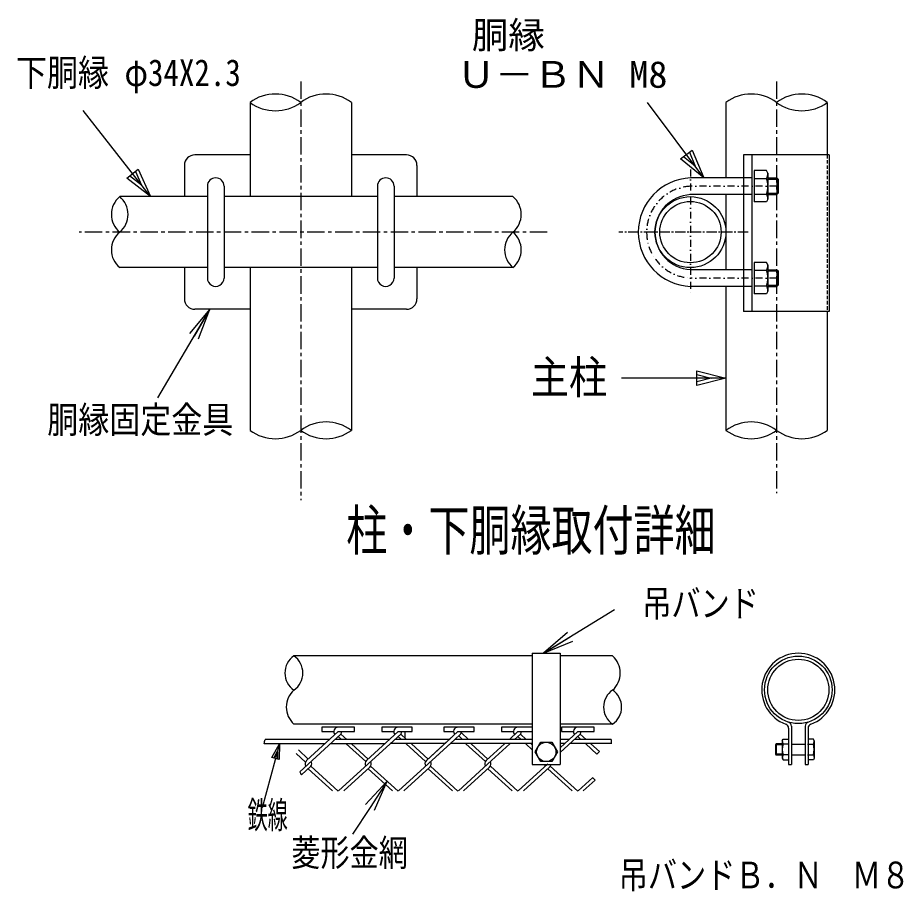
# Model space of a CAD drawing. Units: millimetres, scale not verified. Extents: x -4455 to 4455, y -3150 to 3150.
# Drawn here: x 996 to 2270, y -259 to 998 of the extents above; entities that cross this region are included whole.
import ezdxf
from ezdxf.enums import TextEntityAlignment as Align

# ---------------------------------------------------------------- set-up
doc = ezdxf.new("R2010")
doc.units = ezdxf.units.MM
doc.header["$LTSCALE"] = 20
for name, pattern in [('USER1', [1.125, 0.75, -0.125, 0.125, -0.125]), ('USER2', [0.375, 0.25, -0.125]), ('USER4', [2, 1.25, -0.25, 0.25, -0.25]), ('USER5', [1.01, 0.5, -0.25, 0.01, -0.25])]:
    doc.linetypes.add(name, pattern=pattern)
for name, color, linetype, lineweight in [('0-1_1', 7, 'Continuous', 25), ('0-2_0', 7, 'Continuous', 25), ('0-3_2', 7, 'Continuous', 25), ('0-4_EXTCNT-L', 2, 'Continuous', 25)]:
    doc.layers.add(name, color=color, linetype=linetype, lineweight=lineweight)
doc.styles.add('ＭＳ ゴシック', font='')
doc.styles.get('ＭＳ ゴシック').set_extended_font_data('MS Gothic')

# ---------------------------------------------------------------- blocks, each defined once
blk = doc.blocks.new('C56')
at = {"layer": '0-1_1', "color": 4}
blk.add_line((44756.8, 31910.3), (42756.8, 31910.3), dxfattribs=at)
blk.add_lwpolyline([(44196.8, 32050.3), (44756.8, 31910.3), (44196.8, 31770.3)], close=True, dxfattribs=at)
blk.add_lwpolyline([(44196.8, 31980.3), (44476.8, 31910.3), (44196.8, 31840.3)], dxfattribs=at)
blk = doc.blocks.new('C54')
at = {"layer": '0-1_1', "color": 4}
blk.add_line((30889.1, 37390.3), (31690.8, 39323.4), dxfattribs=at)
blk.add_lwpolyline([(31232.9, 37854), (30889.1, 37390.3), (30974.3, 37961.2)], close=True, dxfattribs=at)
blk.add_lwpolyline([(31168.3, 37880.8), (30996.3, 37648.9), (31038.9, 37934.4)], dxfattribs=at)
blk = doc.blocks.new('C55')
at = {"layer": '0-1_1', "color": 4}
blk.add_line((44336.5, 37750.3), (43250.4, 39198.8), dxfattribs=at)
blk.add_lwpolyline([(44112.6, 38282.3), (44336.5, 37750.3), (43888.5, 38114.4)], close=True, dxfattribs=at)
blk.add_lwpolyline([(44056.6, 38240.3), (44168.5, 37974.3), (43944.5, 38156.3)], dxfattribs=at)
blk = doc.blocks.new('C57')
at = {"layer": '0-1_1', "color": 4}
blk.add_line((94861.1, 25811.8), (94220.6, 23457), dxfattribs=at)
blk.add_lwpolyline([(94579, 25308.2), (94861.1, 25811.8), (94849.2, 25234.7)], close=True, dxfattribs=at)
blk.add_lwpolyline([(94646.6, 25289.8), (94787.6, 25541.6), (94781.7, 25253.1)], dxfattribs=at)
blk = doc.blocks.new('DARROWS')
at = {"layer": '0-2_0', "color": 2}
blk.add_line((0, 0), (-19.982, 0), dxfattribs=at)
blk.add_lwpolyline([(-20, -3.333), (0, 0), (-20, 3.333)], dxfattribs=at)

msp = doc.modelspace()

# ---------------------------------------------------------------- linework, layer by layer
at = {"layer": '0-1_1', "color": 4, "linetype": 'USER4'}
for p, q in [((1403.54, 905.76), (1403.54, 303.63)), ((2088.14, 905.76), (2088.14, 314.04)), ((1758, 689.25), (1085, 689.25))]:
    msp.add_line(p, q, dxfattribs=at)
at = {"layer": '0-1_1'}
for p, q in [((1330.64, 875.76), (1330.64, 740.25)), ((1476.44, 875.76), (1476.44, 740.25)), ((2015.24, 875.76), (2015.24, 767.25)), ((2161.04, 875.76), (2161.04, 800.25)), ((1330.64, 800.25), (1251.25, 800.25)), ((1555.84, 800.25), (1476.44, 800.25)), ((2164.04, 800.25), (2040.66, 800.25)), ((2164.04, 800.25), (2164.04, 575.25)), ((2056.04, 777.75), (2056.04, 732.75)), ((2052.66, 767.25), (1964.24, 767.25)), ((2056.04, 766.49), (2073.81, 766.49)), ((2075.54, 774), (2075.54, 736.5)), ((2075.54, 767.25), (2088.74, 767.25)), ((2088.74, 767.25), (2090.54, 765.45)), ((2088.74, 767.25), (2088.74, 743.25)), ((2090.54, 765.45), (2090.54, 745.05)), ((1269.25, 755.25), (1269.25, 623.25)), ((1293.25, 755.25), (1293.25, 623.25)), ((1513.84, 755.25), (1513.84, 623.25)), ((1537.84, 755.25), (1537.84, 623.25)), ((1269.25, 740.25), (1143.25, 740.25)), ((1269.25, 740.25), (1223.54, 740.25)), ((1513.84, 740.25), (1293.25, 740.25)), ((1583.54, 740.25), (1537.84, 740.25)), ((1708.84, 740.25), (1537.84, 740.25)), ((2052.66, 743.25), (1964.24, 743.25)), ((2015.24, 743.25), (2015.24, 635.25)), ((2056.04, 744), (2073.81, 744)), ((2075.54, 743.25), (2088.74, 743.25)), ((2090.54, 745.05), (2088.74, 743.25)), ((2073.81, 732.75), (2056.04, 732.75)), ((2075.54, 736.5), (2073.81, 732.75)), ((1269.25, 638.25), (1143.25, 638.25)), ((1269.25, 638.25), (1223.54, 638.25)), ((1513.84, 638.25), (1293.25, 638.25)), ((1330.64, 638.25), (1330.64, 404.25)), ((1476.44, 638.25), (1476.44, 404.25)), ((1583.54, 638.25), (1537.84, 638.25)), ((1708.84, 638.25), (1537.84, 638.25)), ((2056.04, 645.75), (2056.04, 600.75)), ((2075.54, 642), (2075.54, 604.5)), ((2052.66, 635.25), (1964.24, 635.25)), ((2056.04, 634.49), (2073.81, 634.49)), ((2075.54, 635.25), (2088.74, 635.25)), ((2088.74, 635.25), (2090.54, 633.45)), ((2088.74, 635.25), (2088.74, 611.25)), ((2090.54, 633.45), (2090.54, 613.05)), ((2056.04, 612), (2073.81, 612)), ((2088.74, 611.25), (2090.54, 613.05)), ((2052.66, 611.25), (1964.24, 611.25)), ((2015.24, 611.25), (2015.24, 404.25)), ((2073.81, 600.75), (2056.04, 600.75)), ((2075.54, 604.5), (2073.81, 600.75)), ((2075.54, 611.25), (2088.74, 611.25)), ((1330.64, 578.25), (1251.25, 578.25)), ((1555.84, 578.25), (1476.44, 578.25)), ((2164.04, 575.25), (2040.66, 575.25)), ((2161.04, 575.25), (2161.04, 404.25)), ((1736.79, 79.82), (1393.8, 79.82)), ((1736.79, 83.82), (1736.79, -76.18)), ((1736.79, 83.82), (1776.79, 83.82)), ((1776.79, 83.82), (1776.79, -76.18)), ((1852.3, 79.82), (1776.79, 79.82)), ((1736.79, -18.18), (1393.8, -18.18)), ((1438.53, -46.45), (1351.04, -46.45)), ((1445.37, -40.18), (1352.25, -40.18)), ((1524.65, -46.45), (1446.05, -46.45)), ((1531.49, -40.18), (1452.89, -40.18)), ((1611.07, -46.18), (1532.47, -46.18)), ((1617.61, -40.18), (1539.01, -40.18)), ((1736.79, -46.18), (1618.59, -46.18)), ((1736.79, -40.18), (1625.13, -40.18)), ((1736.79, -54.98), (1727.49, -46.45)), ((1736.79, -48.09), (1735.01, -46.45)), ((1783.31, -46.18), (1776.79, -46.18)), ((1850.28, -46.18), (1790.83, -46.18)), ((1850.09, -40.18), (1797.37, -40.18)), ((2087.64, -46.67), (2086.44, -47.87)), ((2086.44, -47.87), (2086.44, -61.47)), ((2087.64, -46.67), (2087.64, -62.67)), ((2096.44, -46.67), (2087.64, -46.67)), ((2096.44, -42.17), (2097.59, -39.67)), ((2096.44, -42.17), (2096.44, -67.17)), ((2097.59, -39.67), (2105.45, -39.67)), ((2106.01, -47.17), (2097.59, -47.17)), ((2109.45, -47.17), (2129.45, -47.17)), ((2132.65, -47.17), (2141.07, -47.17)), ((2142.22, -42.17), (2142.22, -67.17)), ((2086.44, -61.47), (2087.64, -62.67)), ((2096.44, -62.67), (2087.64, -62.67)), ((2106.01, -62.16), (2097.59, -62.16)), ((2109.45, -62.16), (2129.45, -62.16)), ((2132.65, -62.16), (2141.07, -62.16)), ((1736.79, -76.18), (1776.79, -76.18)), ((2096.44, -67.17), (2097.59, -69.67)), ((2097.59, -69.67), (2105.45, -69.67)), ((2141.07, -69.67), (2133.45, -69.67)), ((2142.22, -67.17), (2141.07, -69.67))]:
    msp.add_line(p, q, dxfattribs=at)
at = {"layer": '0-1_1', "color": 4, "linetype": 'USER5'}
for p, q in [((1964.24, 779.25), (1964.24, 599.25)), ((2088.14, 755.25), (1964.24, 755.25)), ((2088.14, 623.25), (1964.24, 623.25))]:
    msp.add_line(p, q, dxfattribs=at)
at = {"layer": '0-1_1', "color": 4}
for p, q in [((2075.54, 765.45), (2090.54, 765.45)), ((2075.54, 745.05), (2090.54, 745.05)), ((2075.54, 633.45), (2090.54, 633.45)), ((2075.54, 613.05), (2090.54, 613.05)), ((1481.11, -22.72), (1434.07, -22.72)), ((1434.07, -22.72), (1434.07, -28.99)), ((1481.11, -28.99), (1481.11, -22.72)), ((1564.09, -22.72), (1520.19, -22.72)), ((1520.19, -22.72), (1520.19, -28.99)), ((1564.09, -28.99), (1564.09, -22.72)), ((1653.35, -22.72), (1609.44, -22.72)), ((1609.44, -22.72), (1609.44, -28.99)), ((1692.43, -22.72), (1692.43, -28.99)), ((1736.79, -22.72), (1692.43, -22.72)), ((1852.3, -18.18), (1776.79, -18.18)), ((1825.59, -22.72), (1778.55, -22.72)), ((1778.55, -22.72), (1778.55, -28.99)), ((1825.59, -28.99), (1825.59, -22.72)), ((1402.28, -86.56), (1461.35, -32.43)), ((1412.12, -70.66), (1457.59, -28.99)), ((1434.07, -28.99), (1451.31, -28.99)), ((1457.59, -28.99), (1481.11, -28.99)), ((1462.28, -40.18), (1457.59, -35.88)), ((1469.8, -40.18), (1461.35, -32.43)), ((1498.24, -70.66), (1543.71, -28.99)), ((1500.65, -75.34), (1547.47, -32.43)), ((1520.19, -28.99), (1537.43, -28.99)), ((1543.71, -28.99), (1564.09, -28.99)), ((1548.4, -40.18), (1543.71, -35.88)), ((1555.92, -40.18), (1547.47, -32.43)), ((1553.26, -28.99), (1553.26, -37.75)), ((1584.36, -70.66), (1629.83, -28.99)), ((1609.44, -28.99), (1623.55, -28.99)), ((1625.13, -40.18), (1633.59, -32.43)), ((1636.52, -40.18), (1630.83, -34.96)), ((1645.18, -40.18), (1634.68, -30.56)), ((1692.43, -28.99), (1709.68, -28.99)), ((1703.73, -40.18), (1715.95, -28.99)), ((1711.25, -40.18), (1719.71, -32.43)), ((1715.95, -28.99), (1736.79, -28.99)), ((1720.64, -40.18), (1715.95, -35.88)), ((1728.16, -40.18), (1719.71, -32.43)), ((1776.79, -52.15), (1802.07, -28.99)), ((1776.79, -59.04), (1805.83, -32.43)), ((1778.55, -28.99), (1795.79, -28.99)), ((1802.07, -28.99), (1825.59, -28.99)), ((1806.76, -40.18), (1802.07, -35.88)), ((1814.28, -40.18), (1805.83, -32.43)), ((1497.08, -72.07), (1469.12, -46.45)), ((1500.65, -68.45), (1476.64, -46.45)), ((1583.2, -72.07), (1555.24, -46.45)), ((1586.77, -68.45), (1562.76, -46.45)), ((1584.36, -70.66), (1619.36, -38.58)), ((1586.77, -75.34), (1625.13, -40.18)), ((1586.77, -75.34), (1619.36, -45.47)), ((1669.32, -72.07), (1641.36, -46.45)), ((1672.89, -68.45), (1648.88, -46.45)), ((1670.48, -70.66), (1696.89, -46.45)), ((1672.89, -75.34), (1704.41, -46.45)), ((1789.85, -40.18), (1776.79, -40.18)), ((1829.79, -61.28), (1813.61, -46.45)), ((1833.23, -57.55), (1821.13, -46.45)), ((2096.44, -47.87), (2086.44, -47.87)), ((1397.08, -60.57), (1410.54, -72.9)), ((1400.21, -55.36), (1414.51, -68.46)), ((2096.44, -61.47), (2086.44, -61.47)), ((1500.65, -75.34), (1458.16, -114.27)), ((1586.77, -75.34), (1544.28, -114.27)), ((1672.89, -75.34), (1630.4, -114.27)), ((1759.01, -75.34), (1716.52, -114.27)), ((1404.49, -91.07), (1418.09, -78.6)), ((1414.53, -82.23), (1449.49, -114.27)), ((1418.09, -78.6), (1457.59, -114.79)), ((1503.06, -80.02), (1465.68, -114.27)), ((1500.65, -82.23), (1535.61, -114.27)), ((1504.21, -78.6), (1543.71, -114.79)), ((1589.18, -80.02), (1551.8, -114.27)), ((1586.77, -82.23), (1621.73, -114.27)), ((1590.33, -78.6), (1629.83, -114.79)), ((1675.3, -80.02), (1637.92, -114.27)), ((1672.89, -82.23), (1707.85, -114.27)), ((1676.45, -78.6), (1715.95, -114.79)), ((1761.42, -80.02), (1724.04, -114.27)), ((1759.01, -82.23), (1793.98, -114.27)), ((1762.57, -78.6), (1802.07, -114.79)), ((1823.82, -94.86), (1802.64, -114.27)), ((1826.97, -98.87), (1810.16, -114.27))]:
    msp.add_line(p, q, dxfattribs=at)
at = {"layer": '0-1_1', "color": 4, "linetype": 'USER1'}
msp.add_line((2047.2, 689.25), (1861.2, 689.25), dxfattribs=at)
at = {"layer": '0-1_1'}
for points in [[(2075.54, 774), (2073.81, 777.75), (2056.04, 777.75)], [(2075.54, 642), (2073.81, 645.75), (2056.04, 645.75)], [(2142.22, -42.17), (2141.07, -39.67), (2133.45, -39.67)]]:
    msp.add_lwpolyline(points, dxfattribs=at)
at = {"layer": '0-1_1', "color": 4}
msp.add_lwpolyline([(1629.83, -28.99), (1653.35, -28.99), (1653.35, -22.72)], dxfattribs=at)
at = {"layer": '0-1_1'}
for radius in [51, 44.1]:
    msp.add_circle((1964.24, 689.25), radius, dxfattribs=at)
at = {"layer": '0-1_1', "color": 4}
for centre, radius, start, end in [((1367.09, 826.4), 61.36, 53.55557, 126.44465), ((1439.99, 826.4), 61.36, 53.55527, 126.44436), ((2051.69, 826.4), 61.36, 53.55527, 126.44436), ((2124.59, 826.4), 61.36, 53.55527, 126.44436), ((1367.09, 925.12), 61.36, 233.55534, 306.44443), ((2124.59, 925.12), 61.36, 233.55563, 306.44473), ((1164.34, 714.75), 33.09, 129.59811, 230.40164), ((1122.15, 714.75), 33.09, 309.59845, 50.40183), ((1687.74, 714.75), 33.09, 309.59845, 50.40183), ((1164.34, 663.75), 33.09, 129.59836, 230.40189), ((1729.93, 663.75), 33.09, 129.59836, 230.40189), ((1687.74, 663.75), 33.09, 309.59845, 50.40155), ((1439.99, 354.89), 61.36, 53.55527, 126.44436), ((2051.69, 354.89), 61.36, 53.55557, 126.44465), ((1367.09, 453.6), 61.36, 233.55548, 306.44443), ((1439.99, 453.6), 61.36, 233.55563, 306.44473), ((2051.69, 453.6), 61.36, 233.55534, 306.44443), ((2124.59, 453.6), 61.36, 233.55563, 306.44473), ((1457.59, -28.99), 6.27, 90, 222.50017), ((1543.71, -28.99), 6.27, 90, 222.50017), ((1629.83, -28.99), 6.27, 90, 222.50017), ((1715.95, -28.99), 6.27, 90, 222.49869), ((1802.07, -28.99), 6.27, 90, 222.49869), ((1457.59, -28.99), 5.08, 317.50034, 0), ((1543.71, -28.99), 5.08, 317.50034, 0), ((1629.84, -29), 5.08, 317.50217, 0), ((1715.95, -28.99), 5.08, 317.50217, 0), ((1802.07, -28.99), 5.08, 317.50217, 0), ((1282.91, -30.1), 70.07, 346.50195, 351.72638), ((1885.6, -109.25), 73.6, 135.36543, 139.32133), ((1416.41, -75.34), 6.35, 132.50044, 210.96289), ((1414.35, -75.17), 5.08, 317.49985, 42.50015), ((1502.53, -75.34), 6.35, 132.50081, 210.96289), ((1498.77, -75.34), 6.35, 312.50088, 30.96329), ((1588.65, -75.34), 6.35, 132.50081, 210.96289), ((1584.89, -75.34), 6.35, 312.50088, 30.96329), ((1674.77, -75.34), 6.35, 132.50044, 210.96289), ((1671.01, -75.34), 6.35, 312.50088, 30.96329), ((1419.32, -81), 17.92, 198.04726, 214.15215), ((1833.22, -90.71), 10.28, 203.85423, 232.54781)]:
    msp.add_arc(centre, radius, start, end, dxfattribs=at)
at = {"layer": '0-1_1'}
for centre, radius, start, end in [((1281.25, 755.25), 12, 0, 179.99992), ((1525.84, 755.25), 12, 0, 179.99992), ((1967.24, 689.25), 78, 92.20415, 267.79602), ((2058.4, 774), 17.14, 334.02041, 0), ((2038.2, 755.25), 37.34, 342.48089, 17.51953), ((1967.24, 689.25), 54, 93.18465, 266.81534), ((2058.4, 736.5), 17.14, 0, 25.97959), ((2058.4, 642), 17.14, 334.02041, 0), ((2038.2, 623.25), 37.34, 342.48089, 17.51953), ((1281.25, 623.25), 12, 179.99992, 0), ((1525.84, 623.25), 12, 179.99992, 0), ((2058.4, 604.5), 17.14, 0, 25.97959), ((2107.86, -42.17), 11.43, 180.00003, 205.97982), ((2121.33, -54.67), 24.9, 162.48053, 197.51919), ((2130.79, -42.17), 11.43, 334.0202, 0), ((2117.32, -54.67), 24.9, 342.48083, 17.5195), ((2107.86, -67.17), 11.43, 154.02023, 180.00003), ((1760.89, -75.34), 6.35, 187.62723, 210.96289), ((1757.13, -75.34), 6.35, 312.50088, 352.37272)]:
    msp.add_arc(centre, radius, start, end, dxfattribs=at)
at = {"layer": '0-1_1', "color": 4, "linetype": 'USER5'}
msp.add_arc((1967.24, 689.25), 66, 93.18471, 266.81549, dxfattribs=at)
at = {"layer": '0-2_0'}
for p, q in [((2040.66, 800.25), (2040.66, 575.25)), ((2052.66, 800.25), (2052.66, 575.25)), ((1236.25, 785.25), (1236.25, 740.25)), ((1570.84, 785.25), (1570.84, 740.25)), ((1236.25, 638.25), (1236.25, 593.25)), ((1570.84, 638.25), (1570.84, 593.25)), ((2161.04, 575.25), (2161.24, 575.25)), ((2105.45, -23.92), (2105.45, -76.18)), ((2109.45, -21.04), (2109.45, -76.18)), ((2133.45, -23.92), (2133.45, -76.18)), ((1850.09, -40.18), (1850.29, -46.45)), ((2141.07, -62.16), (2142.22, -67.17)), ((2105.45, -76.18), (2109.45, -76.18))]:
    msp.add_line(p, q, dxfattribs=at)
at = {"layer": '0-2_0', "linetype": 'USER2'}
msp.add_line((2161.04, 800.25), (2161.04, 575.25), dxfattribs=at)
at = {"layer": '0-2_0'}
msp.add_lwpolyline([(2129.45, -21.04), (2129.45, -76.18), (2133.45, -76.18)], dxfattribs=at)
for radius in [48.6, 44]:
    msp.add_circle((2119.45, 31.16), radius, dxfattribs=at)
for centre, radius, start, end in [((1251.25, 785.25), 15, 90, 180), ((1555.84, 785.25), 15, 0, 90), ((1251.25, 593.25), 15, 180, 270), ((1555.84, 593.25), 15, 270, 0), ((1410.52, 55.32), 29.66, 124.30723, 235.69277), ((1377.09, 55.32), 29.66, 304.30723, 55.69277), ((1830.43, 55.32), 32.84, 311.75374, 48.24626), ((2119.45, 31.16), 52.6, 289.95591, 250.04409), ((1415.67, 6.32), 32.84, 131.75374, 228.24626), ((1869.02, 6.32), 29.66, 124.30723, 235.69277), ((1835.59, 6.32), 29.66, 304.30723, 55.69277), ((2099.45, -23.92), 6, 0, 70.04409), ((2103.45, -21.04), 6, 0, 72.95994), ((2135.45, -21.04), 6, 107.04006, 180), ((2139.45, -23.92), 6, 109.95591, 180)]:
    msp.add_arc(centre, radius, start, end, dxfattribs=at)
at = {"layer": '0-3_2'}
for p, q in [((1740.79, -58.18), (1748.79, -44.32)), ((1748.79, -44.32), (1764.79, -44.32)), ((1748.79, -72.04), (1740.79, -58.18)), ((1764.79, -72.04), (1748.79, -72.04))]:
    msp.add_line(p, q, dxfattribs=at)
msp.add_lwpolyline([(1764.79, -44.32), (1772.79, -58.18), (1764.79, -72.04)], dxfattribs=at)
msp.add_circle((1756.79, -58.18), 13.86, dxfattribs=at)
at = {"layer": '0-4_EXTCNT-L', "color": 4}
for p, q in [((1198, 451.19), (1271.47, 575.66)), ((1855, 146.19), (1755.56, 85.39))]:
    msp.add_line(p, q, dxfattribs=at)
at = {"layer": '0-4_EXTCNT-L'}
msp.add_line((1503.3, -138), (1478.21, -176.3), dxfattribs=at)

# ---------------------------------------------------------------- block references
at = {"layer": '0-2_0'}
for name, p, xscale, yscale in [('C55', (-1341.52, -2064.03), 0.075, 0.075), ('C56', (-1341.52, -1914.03), 0.075, 0.075), ('C57', (-2345.32, -1058.28), 0.0392, 0.0392)]:
    msp.add_blockref(name, p, dxfattribs=dict(at, xscale=xscale, yscale=yscale))
at = {"layer": '0-2_0', "xscale": 0.075, "yscale": 0.075, "rotation": 60.48528}
msp.add_blockref('C54', (2486.42, -2657.31), dxfattribs=at)
at = {"layer": '0-4_EXTCNT-L', "xscale": 2.25, "yscale": 2.25}
for p, rotation in [((1273, 578.25), 59.44771), ((1753, 83.82), 211.4429), ((1527.96, -100.36), 56.76971)]:
    msp.add_blockref('DARROWS', p, dxfattribs=dict(at, rotation=rotation))

# ---------------------------------------------------------------- texts
at = {"layer": '0-1_1', "color": 4, "style": 'ＭＳ ゴシック'}
msp.add_text(' 胴縁', height=38.48, dxfattribs=at).set_placement((1623.62, 941.91), align=Align.BOTTOM_LEFT)
for s, height, width, p in [('下胴縁 φ34X2.3', 38.48, 0.85, (994, 887.8)), ('Ｕ－ＢＮ M8', 38.48, 1.05, (1628.34, 885.23)), ('主柱', 47.36, 0.85, (1734.58, 442.78)), ('胴縁固定金具', 38.48, 0.85, (1039, 388.8)), ('柱・下胴縁取付詳細', 57.73, 0.75, (1469.07, 214.46)), ('鉄線', 38.48, 0.55, (1327.18, -179.58))]:
    msp.add_text(s, height=height, dxfattribs=dict(at, width=width)).set_placement(p, align=Align.BOTTOM_LEFT)
at = {"layer": '0-4_EXTCNT-L', "color": 4, "style": 'ＭＳ ゴシック', "width": 0.8}
for s, p in [('吊バンド', (1894.99, 124.6)), ('菱形金網', (1390, -233.8)), ('吊バンドＢ．Ｎ\u3000Ｍ８', (1861.12, -265.86))]:
    msp.add_text(s, height=38.42, dxfattribs=at).set_placement(p, align=Align.BOTTOM_LEFT)

doc.saveas('drawing.dxf')
